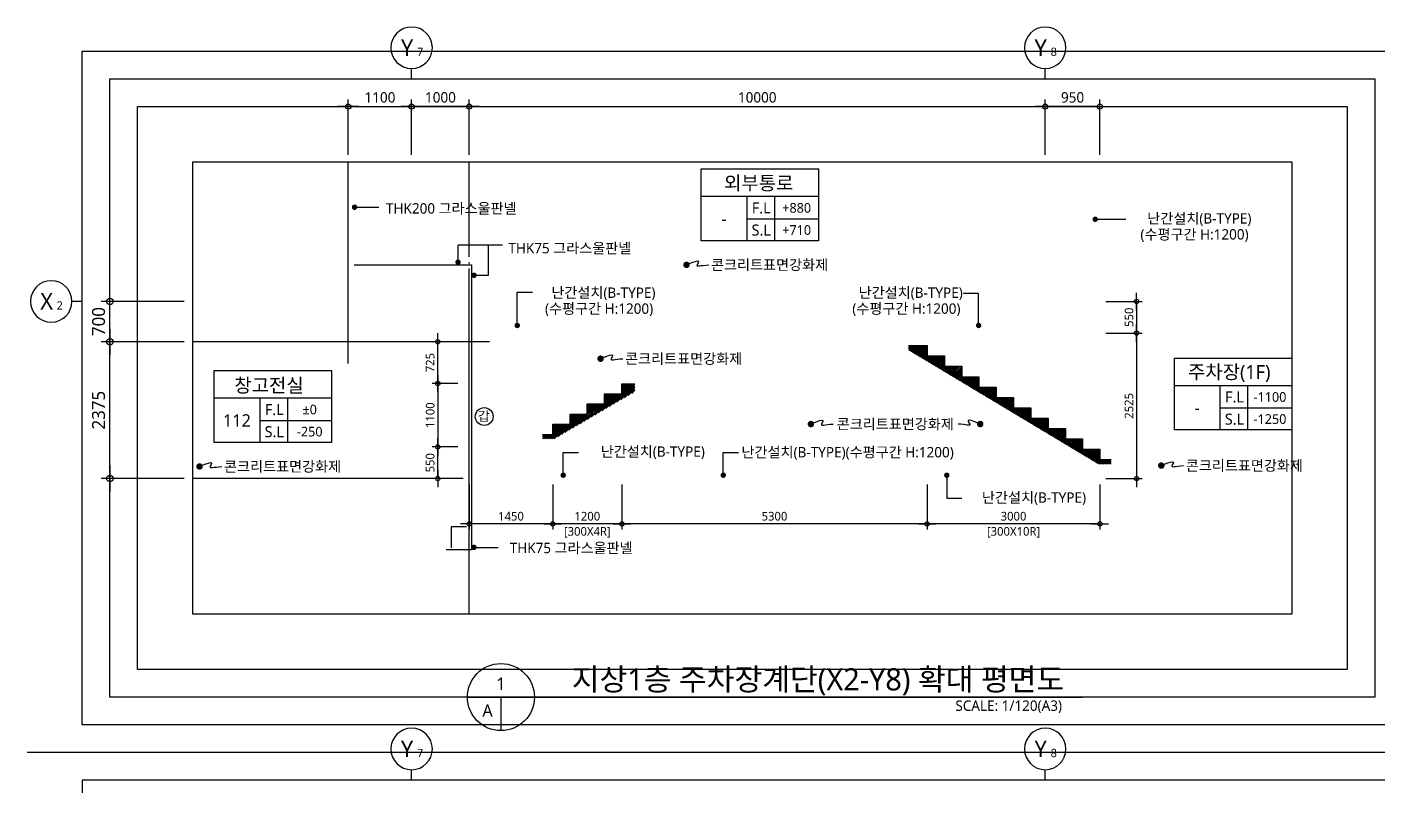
# Model space of a CAD drawing. Header units: millimetres. Extents: x 13515 to 183937, y -33900 to -660.
# Drawn here: x 75090 to 98546, y -13892 to -720 of the extents above; entities that cross this region are included whole.
import ezdxf
from ezdxf.enums import TextEntityAlignment as Align

# ---------------------------------------------------------------- set-up
doc = ezdxf.new("R2010")
doc.units = ezdxf.units.MM
doc.header["$LTSCALE"] = 100
doc.header["$MEASUREMENT"] = 0
doc.header["$PDSIZE"] = -10
doc.linetypes.add('CEN', pattern=[62, 60, -1, 0, -1])
doc.layers.get('0').update_dxf_attribs({"linetype": 'CONTINUOUS'})
doc.layers.get('Defpoints').update_dxf_attribs({"color": 171, "linetype": 'CONTINUOUS'})
for name, color, linetype in [('CEN', 1, 'CEN'), ('CON', 2, 'CONTINUOUS'), ('HAT', 8, 'CONTINUOUS'), ('INS', 251, 'BATTING'), ('LED', 7, 'CONTINUOUS'), ('NDIM', 7, 'CONTINUOUS'), ('SYM', 7, 'CONTINUOUS'), ('SYM(AXIS)', 7, 'CONTINUOUS'), ('TEXT', 3, 'CONTINUOUS'), ('TEXT(AXIS)', 2, 'CONTINUOUS'), ('TEXT(NOTE小)', 1, 'CONTINUOUS'), ('TEXT(노트)', 7, 'CONTINUOUS'), ('TEXT(실명)', 3, 'CONTINUOUS'), ('TEXT-기입', 6, 'CONTINUOUS'), ('TITLE', 7, 'CONTINUOUS')]:
    doc.layers.add(name, color=color, linetype=linetype)
doc.styles.add('CGS', font='cgse', dxfattribs={"bigfont": 'cgs'})
doc.styles.add('나눔바른고딕', font='NanumBarunGothic.ttf')
doc.linetypes.add('BATTING', pattern='A,0.0001,-0.1,[134,ltypeshp.shx,S=0.1,R=0,X=-0.1,Y=0],-0.2,[134,ltypeshp.shx,S=0.1,R=180,X=0.1,Y=0],-0.1', length=0.4001)
doc.dimstyles.new('NDIM 1200', dxfattribs={"dimscale": 75, "dimtxt": 3, "dimasz": 1, "dimexe": 2, "dimexo": 2, "dimgap": 1, "dimtad": 1, "dimdec": 0, "dimdsep": 46, "dimtxsty": 'CGS', "dimblk": 'DOT0', "dimcen": 1, "dimdle": 8, "dimclrd": 256, "dimclre": 256, "dimclrt": 256, "dimadec": 0, "dimazin": 0, "dimtfac": 1, "dimtdec": 0, "dimtix": 1, "dimtmove": 2, "dimatfit": 3, "dimldrblk": 'DOT0', "dimfxl": 1, "dimtolj": 1, "dimtzin": 0, "dimlwd": -1, "dimlwe": -1, "dimarcsym": 0})

# ---------------------------------------------------------------- blocks, each defined once
blk = doc.blocks.new('A$C2F20087E')
at = {"layer": 'SYM(AXIS)'}
blk.add_line((600, 0), (600, 300), dxfattribs=at)
blk.add_circle((600, 900), 600, dxfattribs=at)
blk = doc.blocks.new('DOT0')
blk.add_line((-3, 0), (3, 0))
at = {"color": 6}
blk.add_circle((0, 0), 0.75, dxfattribs=at)
blk = doc.blocks.new('*D360')
at = {"layer": 'Defpoints', "color": 0, "ltscale": 0.4, "transparency": 16777216}
for p in [(92768, -2100), (82768, -3060), (92768, -3060)]:
    blk.add_point(p, dxfattribs=at)
at = {"layer": 'NDIM', "ltscale": 0.4, "transparency": 16777216}
for p, q in [((82768, -2940), (82768, -1980)), ((82828, -2100), (92708, -2100)), ((92768, -2940), (92768, -1980))]:
    blk.add_line(p, q, dxfattribs=at)
at = {"layer": 'NDIM', "ltscale": 0.4, "transparency": 16777216, "xscale": 60, "yscale": 60, "zscale": 60, "rotation": 180}
blk.add_blockref('DOT0', (82768, -2100), dxfattribs=at)
at = {"layer": 'NDIM', "ltscale": 0.4, "transparency": 16777216, "xscale": 60, "yscale": 60, "zscale": 60}
blk.add_blockref('DOT0', (92768, -2100), dxfattribs=at)
at = {"layer": 'NDIM', "ltscale": 0.4, "transparency": 16777216, "insert": (87768, -1942), "char_height": 180, "attachment_point": 5, "style": '나눔바른고딕'}
blk.add_mtext('\\A1;10000', dxfattribs=at)
blk = doc.blocks.new('*D361')
at = {"layer": 'Defpoints', "color": 0, "ltscale": 0.4, "transparency": 16777216}
for p in [(81768, -2100), (80668, -3060), (81768, -3060)]:
    blk.add_point(p, dxfattribs=at)
at = {"layer": 'NDIM', "ltscale": 0.4, "transparency": 16777216}
for p, q in [((80668, -2940), (80668, -1980)), ((80728, -2100), (81708, -2100)), ((81768, -2940), (81768, -1980))]:
    blk.add_line(p, q, dxfattribs=at)
at = {"layer": 'NDIM', "ltscale": 0.4, "transparency": 16777216, "xscale": 60, "yscale": 60, "zscale": 60, "rotation": 180}
blk.add_blockref('DOT0', (80668, -2100), dxfattribs=at)
at = {"layer": 'NDIM', "ltscale": 0.4, "transparency": 16777216, "xscale": 60, "yscale": 60, "zscale": 60}
blk.add_blockref('DOT0', (81768, -2100), dxfattribs=at)
at = {"layer": 'NDIM', "ltscale": 0.4, "transparency": 16777216, "insert": (81218, -1942), "char_height": 180, "attachment_point": 5, "style": '나눔바른고딕'}
blk.add_mtext('\\A1;1100', dxfattribs=at)
blk = doc.blocks.new('*D362')
at = {"layer": 'Defpoints', "color": 0, "ltscale": 0.4, "transparency": 16777216}
for p in [(92768, -2100), (92768, -3060), (93718, -3060)]:
    blk.add_point(p, dxfattribs=at)
at = {"layer": 'NDIM', "ltscale": 0.4, "transparency": 16777216}
for p, q in [((92768, -2940), (92768, -1980)), ((93658, -2100), (92828, -2100)), ((93718, -2940), (93718, -1980))]:
    blk.add_line(p, q, dxfattribs=at)
at = {"layer": 'NDIM', "ltscale": 0.4, "transparency": 16777216, "xscale": 60, "yscale": 60, "zscale": 60, "rotation": 180}
blk.add_blockref('DOT0', (92768, -2100), dxfattribs=at)
at = {"layer": 'NDIM', "ltscale": 0.4, "transparency": 16777216, "xscale": 60, "yscale": 60, "zscale": 60}
blk.add_blockref('DOT0', (93718, -2100), dxfattribs=at)
at = {"layer": 'NDIM', "ltscale": 0.4, "transparency": 16777216, "insert": (93243, -1942), "char_height": 180, "attachment_point": 5, "style": '나눔바른고딕'}
blk.add_mtext('\\A1;950', dxfattribs=at)
blk = doc.blocks.new('*D363')
at = {"layer": 'Defpoints', "color": 0, "ltscale": 0.4, "transparency": 16777216}
for p in [(76530, -6182), (77970, -6182), (77970, -8557)]:
    blk.add_point(p, dxfattribs=at)
at = {"layer": 'NDIM', "ltscale": 0.4, "transparency": 16777216}
for p, q in [((77820, -6182), (76380, -6182)), ((76530, -8482), (76530, -6257)), ((77820, -8557), (76380, -8557))]:
    blk.add_line(p, q, dxfattribs=at)
at = {"layer": 'NDIM', "ltscale": 0.4, "transparency": 16777216, "xscale": 75, "yscale": 75, "zscale": 75}
for p, rotation in [((76530, -6182), 90), ((76530, -8557), 270)]:
    blk.add_blockref('DOT0', p, dxfattribs=dict(at, rotation=rotation))
at = {"layer": 'NDIM', "ltscale": 0.4, "transparency": 16777216, "insert": (76333, -7370), "char_height": 225, "attachment_point": 5, "rotation": 90, "style": '나눔바른고딕'}
blk.add_mtext('\\A1;2375', dxfattribs=at)
blk = doc.blocks.new('*D364')
at = {"layer": 'Defpoints', "color": 0, "ltscale": 0.4, "transparency": 16777216}
for p in [(90718, -8557), (93718, -8557), (90718, -9343)]:
    blk.add_point(p, dxfattribs=at)
at = {"layer": 'NDIM', "ltscale": 0.4, "transparency": 16777216}
for p, q in [((90718, -8657), (90718, -9443)), ((93718, -8657), (93718, -9443)), ((93668, -9343), (90768, -9343))]:
    blk.add_line(p, q, dxfattribs=at)
at = {"layer": 'NDIM', "ltscale": 0.4, "transparency": 16777216, "xscale": 50, "yscale": 50, "zscale": 50, "rotation": 180}
blk.add_blockref('DOT0', (90718, -9343), dxfattribs=at)
at = {"layer": 'NDIM', "ltscale": 0.4, "transparency": 16777216, "xscale": 50, "yscale": 50, "zscale": 50}
blk.add_blockref('DOT0', (93718, -9343), dxfattribs=at)
at = {"layer": 'NDIM', "ltscale": 0.4, "transparency": 16777216, "char_height": 150, "attachment_point": 5, "style": '나눔바른고딕'}
for s, insert in [('\\A1;3000', (92218, -9211)), ('\\A1;[300X10R]', (92218, -9490))]:
    blk.add_mtext(s, dxfattribs=dict(at, insert=insert))
blk = doc.blocks.new('*D365')
at = {"layer": 'Defpoints', "color": 0, "ltscale": 0.4, "transparency": 16777216}
for p in [(85418, -8557), (90718, -8557), (85418, -9343)]:
    blk.add_point(p, dxfattribs=at)
at = {"layer": 'NDIM', "ltscale": 0.4, "transparency": 16777216}
for p, q in [((85418, -8657), (85418, -9443)), ((90718, -8657), (90718, -9443)), ((90668, -9343), (85468, -9343))]:
    blk.add_line(p, q, dxfattribs=at)
at = {"layer": 'NDIM', "ltscale": 0.4, "transparency": 16777216, "xscale": 50, "yscale": 50, "zscale": 50, "rotation": 180}
blk.add_blockref('DOT0', (85418, -9343), dxfattribs=at)
at = {"layer": 'NDIM', "ltscale": 0.4, "transparency": 16777216, "xscale": 50, "yscale": 50, "zscale": 50}
blk.add_blockref('DOT0', (90718, -9343), dxfattribs=at)
at = {"layer": 'NDIM', "ltscale": 0.4, "transparency": 16777216, "insert": (88068, -9211), "char_height": 150, "attachment_point": 5, "style": '나눔바른고딕'}
blk.add_mtext('\\A1;5300', dxfattribs=at)
blk = doc.blocks.new('*D366')
at = {"layer": 'Defpoints', "color": 0, "ltscale": 0.4, "transparency": 16777216}
for p in [(84218, -8557), (85418, -8557), (84218, -9343)]:
    blk.add_point(p, dxfattribs=at)
at = {"layer": 'NDIM', "ltscale": 0.4, "transparency": 16777216}
for p, q in [((84218, -8657), (84218, -9443)), ((85418, -8657), (85418, -9443)), ((85368, -9343), (84268, -9343))]:
    blk.add_line(p, q, dxfattribs=at)
at = {"layer": 'NDIM', "ltscale": 0.4, "transparency": 16777216, "xscale": 50, "yscale": 50, "zscale": 50, "rotation": 180}
blk.add_blockref('DOT0', (84218, -9343), dxfattribs=at)
at = {"layer": 'NDIM', "ltscale": 0.4, "transparency": 16777216, "xscale": 50, "yscale": 50, "zscale": 50}
blk.add_blockref('DOT0', (85418, -9343), dxfattribs=at)
at = {"layer": 'NDIM', "ltscale": 0.4, "transparency": 16777216, "char_height": 150, "attachment_point": 5, "style": '나눔바른고딕'}
for s, insert in [('\\A1;1200', (84818, -9211)), ('\\A1;[300X4R]', (84818, -9490))]:
    blk.add_mtext(s, dxfattribs=dict(at, insert=insert))
blk = doc.blocks.new('*D367')
at = {"layer": 'Defpoints', "color": 0, "ltscale": 0.4, "transparency": 16777216}
for p in [(93718, -5482), (93718, -6032), (94354, -6032)]:
    blk.add_point(p, dxfattribs=at)
at = {"layer": 'NDIM', "ltscale": 0.4, "transparency": 16777216}
for p, q in [((93818, -5482), (94454, -5482)), ((94354, -5532), (94354, -5982)), ((93818, -6032), (94454, -6032))]:
    blk.add_line(p, q, dxfattribs=at)
at = {"layer": 'NDIM', "ltscale": 0.4, "transparency": 16777216, "xscale": 50, "yscale": 50, "zscale": 50}
for p, rotation in [((94354, -5482), 90), ((94354, -6032), 270)]:
    blk.add_blockref('DOT0', p, dxfattribs=dict(at, rotation=rotation))
at = {"layer": 'NDIM', "ltscale": 0.4, "transparency": 16777216, "insert": (94223, -5757), "char_height": 150, "attachment_point": 5, "rotation": 90, "style": '나눔바른고딕'}
blk.add_mtext('\\A1;550', dxfattribs=at)
blk = doc.blocks.new('*D368')
at = {"layer": 'Defpoints', "color": 0, "ltscale": 0.4, "transparency": 16777216}
for p in [(93718, -6032), (93718, -8557), (94354, -8557)]:
    blk.add_point(p, dxfattribs=at)
at = {"layer": 'NDIM', "ltscale": 0.4, "transparency": 16777216}
for p, q in [((93818, -6032), (94454, -6032)), ((94354, -6082), (94354, -8507)), ((93818, -8557), (94454, -8557))]:
    blk.add_line(p, q, dxfattribs=at)
at = {"layer": 'NDIM', "ltscale": 0.4, "transparency": 16777216, "xscale": 50, "yscale": 50, "zscale": 50}
for p, rotation in [((94354, -6032), 90), ((94354, -8557), 270)]:
    blk.add_blockref('DOT0', p, dxfattribs=dict(at, rotation=rotation))
at = {"layer": 'NDIM', "ltscale": 0.4, "transparency": 16777216, "insert": (94223, -7295), "char_height": 150, "attachment_point": 5, "rotation": 90, "style": '나눔바른고딕'}
blk.add_mtext('\\A1;2525', dxfattribs=at)
blk = doc.blocks.new('A$C51E23882')
at = {"layer": 'TITLE'}
blk.add_lwpolyline([(8500, 0), (0, 0), (0, 5200), (8500, 5200)], close=True, dxfattribs=at)
for points in [[(8500, 3200), (0, 3200)], [(3300, 3200), (3300, 0)], [(5300, 3200), (5300, 0)], [(3300, 1600), (8500, 1600)]]:
    blk.add_lwpolyline(points, dxfattribs=at)
at = {"layer": 'TITLE', "style": '나눔바른고딕'}
for s, p in [('F.L', (4352, 2378)), ('S.L', (4352, 778))]:
    blk.add_text(s, height=800, dxfattribs=at).set_placement(p, align=Align.MIDDLE)
blk = doc.blocks.new('갑종방화문표기')
at = {"layer": 'TEXT(NOTE小)'}
blk.add_circle((0, 0), 150, dxfattribs=at)
at = {"layer": 'TEXT(NOTE小)', "style": '나눔바른고딕'}
blk.add_text('갑', height=160, dxfattribs=at).set_placement((-6, 7), align=Align.MIDDLE_CENTER)
blk = doc.blocks.new('*D354')
at = {"layer": 'Defpoints', "color": 0, "ltscale": 0.4, "transparency": 16777216}
for p in [(82222, -6182), (82672, -6182), (82672, -6907)]:
    blk.add_point(p, dxfattribs=at)
at = {"layer": 'NDIM', "ltscale": 0.4, "transparency": 16777216}
for p, q in [((82572, -6182), (82122, -6182)), ((82222, -6857), (82222, -6232)), ((82572, -6907), (82122, -6907))]:
    blk.add_line(p, q, dxfattribs=at)
at = {"layer": 'NDIM', "ltscale": 0.4, "transparency": 16777216, "xscale": 50, "yscale": 50, "zscale": 50}
for p, rotation in [((82222, -6182), 90), ((82222, -6907), 270)]:
    blk.add_blockref('DOT0', p, dxfattribs=dict(at, rotation=rotation))
at = {"layer": 'NDIM', "ltscale": 0.4, "transparency": 16777216, "insert": (82090, -6545), "char_height": 150, "attachment_point": 5, "rotation": 90, "style": '나눔바른고딕'}
blk.add_mtext('\\A1;725', dxfattribs=at)
blk = doc.blocks.new('*D355')
at = {"layer": 'Defpoints', "color": 0, "ltscale": 0.4, "transparency": 16777216}
for p in [(82672, -6907), (82222, -8007), (82672, -8007)]:
    blk.add_point(p, dxfattribs=at)
at = {"layer": 'NDIM', "ltscale": 0.4, "transparency": 16777216}
for p, q in [((82572, -6907), (82122, -6907)), ((82222, -6957), (82222, -7957)), ((82572, -8007), (82122, -8007))]:
    blk.add_line(p, q, dxfattribs=at)
at = {"layer": 'NDIM', "ltscale": 0.4, "transparency": 16777216, "xscale": 50, "yscale": 50, "zscale": 50}
for p, rotation in [((82222, -6907), 90), ((82222, -8007), 270)]:
    blk.add_blockref('DOT0', p, dxfattribs=dict(at, rotation=rotation))
at = {"layer": 'NDIM', "ltscale": 0.4, "transparency": 16777216, "insert": (82090, -7457), "char_height": 150, "attachment_point": 5, "rotation": 90, "style": '나눔바른고딕'}
blk.add_mtext('\\A1;1100', dxfattribs=at)
blk = doc.blocks.new('*D356')
at = {"layer": 'Defpoints', "color": 0, "ltscale": 0.4, "transparency": 16777216}
for p in [(82222, -8007), (82672, -8007), (82672, -8557)]:
    blk.add_point(p, dxfattribs=at)
at = {"layer": 'NDIM', "ltscale": 0.4, "transparency": 16777216}
for p, q in [((82572, -8007), (82122, -8007)), ((82222, -8507), (82222, -8057)), ((82572, -8557), (82122, -8557))]:
    blk.add_line(p, q, dxfattribs=at)
at = {"layer": 'NDIM', "ltscale": 0.4, "transparency": 16777216, "xscale": 50, "yscale": 50, "zscale": 50}
for p, rotation in [((82222, -8007), 90), ((82222, -8557), 270)]:
    blk.add_blockref('DOT0', p, dxfattribs=dict(at, rotation=rotation))
at = {"layer": 'NDIM', "ltscale": 0.4, "transparency": 16777216, "insert": (82090, -8282), "char_height": 150, "attachment_point": 5, "rotation": 90, "style": '나눔바른고딕'}
blk.add_mtext('\\A1;550', dxfattribs=at)
blk = doc.blocks.new('*D357')
at = {"layer": 'Defpoints', "color": 0, "ltscale": 0.4, "transparency": 16777216}
for p in [(81768, -2100), (81768, -3060), (82768, -3060)]:
    blk.add_point(p, dxfattribs=at)
at = {"layer": 'NDIM', "ltscale": 0.4, "transparency": 16777216}
for p, q in [((81768, -2940), (81768, -1980)), ((82708, -2100), (81828, -2100)), ((82768, -2940), (82768, -1980))]:
    blk.add_line(p, q, dxfattribs=at)
at = {"layer": 'NDIM', "ltscale": 0.4, "transparency": 16777216, "xscale": 60, "yscale": 60, "zscale": 60, "rotation": 180}
blk.add_blockref('DOT0', (81768, -2100), dxfattribs=at)
at = {"layer": 'NDIM', "ltscale": 0.4, "transparency": 16777216, "xscale": 60, "yscale": 60, "zscale": 60}
blk.add_blockref('DOT0', (82768, -2100), dxfattribs=at)
at = {"layer": 'NDIM', "ltscale": 0.4, "transparency": 16777216, "insert": (82268, -1942), "char_height": 180, "attachment_point": 5, "style": '나눔바른고딕'}
blk.add_mtext('\\A1;1000', dxfattribs=at)
blk = doc.blocks.new('*D358')
at = {"layer": 'Defpoints', "color": 0, "ltscale": 0.4, "transparency": 16777216}
for p in [(82768, -8557), (84218, -8557), (82768, -9343)]:
    blk.add_point(p, dxfattribs=at)
at = {"layer": 'NDIM', "ltscale": 0.4, "transparency": 16777216}
for p, q in [((82768, -8657), (82768, -9443)), ((84218, -8657), (84218, -9443)), ((84168, -9343), (82818, -9343))]:
    blk.add_line(p, q, dxfattribs=at)
at = {"layer": 'NDIM', "ltscale": 0.4, "transparency": 16777216, "xscale": 50, "yscale": 50, "zscale": 50, "rotation": 180}
blk.add_blockref('DOT0', (82768, -9343), dxfattribs=at)
at = {"layer": 'NDIM', "ltscale": 0.4, "transparency": 16777216, "xscale": 50, "yscale": 50, "zscale": 50}
blk.add_blockref('DOT0', (84218, -9343), dxfattribs=at)
at = {"layer": 'NDIM', "ltscale": 0.4, "transparency": 16777216, "insert": (83493, -9211), "char_height": 150, "attachment_point": 5, "style": '나눔바른고딕'}
blk.add_mtext('\\A1;1450', dxfattribs=at)
blk = doc.blocks.new('*D359')
at = {"layer": 'Defpoints', "color": 0, "ltscale": 0.4, "transparency": 16777216}
for p in [(76530, -5482), (77970, -5482), (77970, -6182)]:
    blk.add_point(p, dxfattribs=at)
at = {"layer": 'NDIM', "ltscale": 0.4, "transparency": 16777216}
for p, q in [((77820, -5482), (76380, -5482)), ((76530, -6107), (76530, -5557)), ((77820, -6182), (76380, -6182))]:
    blk.add_line(p, q, dxfattribs=at)
at = {"layer": 'NDIM', "ltscale": 0.4, "transparency": 16777216, "xscale": 75, "yscale": 75, "zscale": 75}
for p, rotation in [((76530, -5482), 90), ((76530, -6182), 270)]:
    blk.add_blockref('DOT0', p, dxfattribs=dict(at, rotation=rotation))
at = {"layer": 'NDIM', "ltscale": 0.4, "transparency": 16777216, "insert": (76333, -5832), "char_height": 225, "attachment_point": 5, "rotation": 90, "style": '나눔바른고딕'}
blk.add_mtext('\\A1;700', dxfattribs=at)

msp = doc.modelspace()

# ---------------------------------------------------------------- hatches: boundary and pattern name
at = {"layer": 'HAT', "ltscale": 10000}
h = msp.add_hatch(dxfattribs=at)
h.set_pattern_fill('ANSI31', color=256, scale=150)
h.set_pattern_definition([(45, (-358703.058, 79851.692), (-13.25825215, 13.25825215), [])])
h.paths.add_polyline_path([(90717.9, -6248.3), (90717.9, -6428.3), (91017.9, -6428.3), (91017.9, -6608.3), (91317.9, -6608.3), (91317.9, -6788.3), (91617.9, -6788.3), (91617.9, -6968.3), (91917.9, -6968.3), (91917.9, -7148.3), (92217.9, -7148.3), (92217.9, -7328.3), (92517.9, -7328.3), (92517.9, -7508.3), (92817.9, -7508.3), (92817.9, -7688.3), (93117.9, -7688.3), (93117.9, -7868.3), (93417.9, -7868.3), (93417.9, -8048.3), (93717.9, -8048.3), (93717.9, -8228.3), (93914.7, -8228.3), (93914.7, -8308.3), (93695.8, -8308.3), (90395.8, -6328.3), (90395.8, -6248.3)])
h = msp.add_hatch(dxfattribs=at)
h.set_pattern_fill('ANSI31', color=256, scale=150)
h.set_pattern_definition([(45, (-357598.496, 79851.692), (-13.25825215, 13.25825215), [])])
h.paths.add_polyline_path([(85643.7, -6910), (85643.7, -7046.3), (84239.7, -7870), (84039.5, -7870), (84039.5, -7790), (84217.9, -7790), (84217.9, -7614), (84517.9, -7614), (84517.9, -7438), (84817.9, -7438), (84817.9, -7262), (85117.9, -7262), (85117.9, -7086), (85417.9, -7086), (85417.9, -6910)])

# ---------------------------------------------------------------- linework, layer by layer
at = {"ltscale": 10000}
msp.add_line((83099.7, -5028.7), (83099.7, -4508.4), dxfattribs=at)
at = {"layer": 'CEN'}
for p, q in [((80667.9, -6557.1), (80667.9, -3060)), ((82767.9, -10910), (82767.9, -3060)), ((83120, -6182.1), (77970, -6182.1)), ((82663.7, -8557.1), (77970, -8557.1))]:
    msp.add_line(p, q, dxfattribs=at)
at = {"layer": 'CON', "ltscale": 1000}
for points in [[(90395.8, -6248.3), (90717.9, -6248.3), (90717.9, -6428.3), (91017.9, -6428.3), (91017.9, -6608.3), (91317.9, -6608.3), (91317.9, -6788.3), (91617.9, -6788.3), (91617.9, -6968.3), (91917.9, -6968.3), (91917.9, -7148.3), (92217.9, -7148.3), (92217.9, -7328.3), (92517.9, -7328.3), (92517.9, -7508.3), (92817.9, -7508.3), (92817.9, -7688.3), (93117.9, -7688.3), (93117.9, -7868.3), (93417.9, -7868.3), (93417.9, -8048.3), (93717.9, -8048.3), (93717.9, -8228.3), (93914.7, -8228.3)], [(84039.5, -7790), (84217.9, -7790), (84217.9, -7614), (84517.9, -7614), (84517.9, -7438), (84817.9, -7438), (84817.9, -7262), (85117.9, -7262), (85117.9, -7086), (85417.9, -7086), (85417.9, -6910), (85643.7, -6910)]]:
    msp.add_lwpolyline(points, dxfattribs=at)
at = {"layer": 'Defpoints', "ltscale": 10000}
msp.add_line((117690, -13310), (75090, -13310), dxfattribs=at)
for points in [[(76050, -1140), (98970, -1140), (98970, -12830), (76050, -12830)], [(76530, -1620), (98490, -1620), (98490, -12350), (76530, -12350)], [(77010, -2100), (98010, -2100), (98010, -11870), (77010, -11870)], [(77970, -3060), (97050, -3060), (97050, -10910), (77970, -10910)], [(98970, -13790), (76050, -13790), (76050, -33420), (98970, -33420)]]:
    msp.add_lwpolyline(points, close=True, dxfattribs=at)
at = {"layer": 'INS', "ltscale": 2.5}
msp.add_lwpolyline([(82767.9, -6182.1), (80667.9, -6182.1), (80667.9, -3060)], dxfattribs=at)
at = {"layer": 'INS', "ltscale": 0.9}
for points in [[(80767.9, -4844.6), (82805.4, -4844.6), (82805.4, -9794.6), (82367.9, -9794.6)], [(82717.9, -9394.6), (82455.4, -9394.6), (82455.4, -9757.1)]]:
    msp.add_lwpolyline(points, dxfattribs=at)
at = {"layer": 'LED'}
msp.add_line((83347, -4508.4), (82573.5, -4508.4), dxfattribs=at)
for points, const_width in [([(80777.1, -3870.5, -1), (80777.1, -3823.6, -1)], 46.9), ([(93636, -4079.9, -1), (93636, -4033.1, -1)], 46.9), ([(82597, -4801.4, -1), (82550.1, -4801.4, -1)], 46.9), ([(86539.6, -4818.9, -1), (86539.6, -4875.1, -1)], 56.2), ([(82852.1, -5052.1, -1), (82852.1, -5005.2, -1)], 46.9), ([(83601.3, -5923.4, -1), (83601.3, -5876.5, -1)], 46.9), ([(91612.3, -5923.4, 1), (91612.3, -5876.5, 1)], 46.9), ([(85048, -6448.2, -1), (85048, -6504.4, -1)], 56.2), ([(88700.4, -7582.5, -1), (88700.4, -7638.7, -1)], 56.2), ([(91640.4, -7582.5, 1), (91640.4, -7638.7, 1)], 56.2), ([(78084.8, -8318.9, -1), (78084.8, -8375.2, -1)], 56.2), ([(94783.5, -8303.1, -1), (94783.5, -8359.4, -1)], 56.2), ([(84399.1, -8522, -1), (84399.1, -8475.2, -1)], 46.9), ([(87178.6, -8522, -1), (87178.6, -8475.2, -1)], 46.9), ([(91059.3, -8475.2, 1), (91059.3, -8522, 1)], 46.9), ([(82850.2, -9775, -1), (82850.2, -9728.1, -1)], 46.9)]:
    msp.add_lwpolyline(points, format="xyb", close=True, dxfattribs=dict(at, const_width=const_width))
for points in [[(80777.1, -3847), (80777.1, -3847), (81198.5, -3847)], [(93636, -4056.5), (93636, -4056.5), (94168.4, -4056.5)], [(82573.5, -4801.4), (82573.5, -4801.4), (82573.5, -4508.4)], [(86539.6, -4847), (86633.4, -4807.9), (86695.5, -4786.8), (86731.7, -4780.3), (86747.6, -4785.1), (86749, -4797.6), (86741.4, -4814.6), (86730.7, -4832.6), (86722.4, -4848.3), (86721.2, -4858.9), (86728, -4864.6), (86742.6, -4866.4), (86764.7, -4865.1), (86794.3, -4861.6), (86831.1, -4856.8), (86874.9, -4851.7), (86925.5, -4847)], [(82852.1, -5028.7), (82852.1, -5028.7), (83099.7, -5028.7)], [(83601.3, -5899.9), (83601.3, -5319.5), (83864.9, -5319.5)], [(91612.3, -5899.9), (91612.3, -5345.1), (91348.6, -5345.1)], [(85048, -6476.3), (85141.8, -6437.2), (85203.9, -6416.1), (85240.1, -6409.7), (85256, -6414.4), (85257.4, -6427), (85249.8, -6443.9), (85239.1, -6461.9), (85230.8, -6477.6), (85229.6, -6488.2), (85236.4, -6493.9), (85251, -6495.7), (85273.2, -6494.4), (85302.7, -6490.9), (85339.5, -6486.1), (85383.3, -6481), (85433.9, -6476.3)], [(88700.4, -7610.6), (88794.1, -7571.5), (88856.2, -7550.4), (88892.4, -7544), (88908.4, -7548.7), (88909.7, -7561.2), (88902.2, -7578.2), (88891.4, -7596.2), (88883.1, -7611.9), (88882, -7622.5), (88888.8, -7628.2), (88903.3, -7630), (88925.5, -7628.7), (88955, -7625.2), (88991.8, -7620.4), (89035.6, -7615.3), (89086.2, -7610.6)], [(91640.4, -7610.6), (91546.7, -7571.5), (91484.5, -7550.4), (91448.3, -7544), (91432.4, -7548.7), (91431, -7561.2), (91438.6, -7578.2), (91449.3, -7596.2), (91457.6, -7611.9), (91458.8, -7622.5), (91452, -7628.2), (91437.4, -7630), (91415.3, -7628.7), (91385.7, -7625.2), (91349, -7620.4), (91305.2, -7615.3), (91254.5, -7610.6)], [(84399.1, -8498.6), (84399.1, -8102.8), (84662.7, -8102.8)], [(87178.6, -8498.6), (87178.6, -8102.8), (87442.2, -8102.8)], [(78084.8, -8347.1), (78178.6, -8308), (78240.7, -8286.9), (78276.9, -8280.4), (78292.8, -8285.2), (78294.2, -8297.7), (78286.6, -8314.7), (78275.9, -8332.7), (78267.6, -8348.3), (78266.4, -8359), (78273.2, -8364.7), (78287.8, -8366.5), (78310, -8365.2), (78339.5, -8361.7), (78376.3, -8356.9), (78420.1, -8351.7), (78470.7, -8347.1)], [(94783.5, -8331.2), (94877.2, -8292.2), (94939.3, -8271.1), (94975.5, -8264.6), (94991.5, -8269.3), (94992.8, -8281.9), (94985.3, -8298.9), (94974.5, -8316.9), (94966.2, -8332.5), (94965.1, -8343.1), (94971.9, -8348.9), (94986.4, -8350.6), (95008.6, -8349.3), (95038.1, -8345.9), (95074.9, -8341.1), (95118.7, -8335.9), (95169.3, -8331.2)], [(91059.3, -8498.6), (91059.3, -8894.4), (91322.9, -8894.4)], [(82850.2, -9751.5), (82850.2, -9751.5), (83271.5, -9751.5)]]:
    msp.add_lwpolyline(points, dxfattribs=at)
at = {"layer": 'SYM'}
for p, q in [((82736.5, -12350), (93410, -12350)), ((83318.3, -12350), (83318.3, -12931.8))]:
    msp.add_line(p, q, dxfattribs=at)
msp.add_circle((83318.3, -12350), 581.8, dxfattribs=at)

# ---------------------------------------------------------------- block references
for name, p, xscale, yscale, zscale in [('A$C2F20087E', (82127.9, -1620), -0.6000000000000001, 0.6000000000000001, 0.6000000000000001), ('A$C2F20087E', (93127.9, -1620), -0.6000000000000001, 0.6000000000000001, 0.6000000000000001), ('A$C51E23882', (86793.2, -4431), 0.24, 0.24, 0.24), ('A$C51E23882', (95010, -7712.9), 0.24, 0.24, 0.24), ('A$C51E23882', (78338.4, -7931.1), 0.24, 0.24, 0.24), ('갑종방화문표기', (83028, -7480.8), 1.030731055544951, 1.030731055544951, 1.030731055544951), ('A$C2F20087E', (82127.9, -13790), -0.6000000000000001, 0.6000000000000001, 0.6000000000000001), ('A$C2F20087E', (93127.9, -13790), -0.6000000000000001, 0.6000000000000001, 0.6000000000000001)]:
    msp.add_blockref(name, p, dxfattribs=dict(xscale=xscale, yscale=yscale, zscale=zscale))
at = {"xscale": -0.6000000000000001, "yscale": 0.6000000000000001, "zscale": 0.6000000000000001, "rotation": 90}
msp.add_blockref('A$C2F20087E', (76050, -5122.1), dxfattribs=at)

# ---------------------------------------------------------------- texts
at = {"layer": 'TEXT', "style": '나눔바른고딕'}
msp.add_text('지상1층 주차장계단(X2-Y8) 확대 평면도', height=384, dxfattribs=at).set_placement((93097.8, -12041.6), align=Align.MIDDLE_RIGHT)
for s, p in [('1', (83318.3, -12117.3)), ('A', (83085.6, -12582.7))]:
    msp.add_text(s, height=216, dxfattribs=at).set_placement(p, align=Align.MIDDLE)
msp.add_text('SCALE: 1/120(A3)', height=180, dxfattribs=at).set_placement((93060.2, -12408.2), align=Align.TOP_RIGHT)
at = {"layer": 'TEXT(AXIS)', "style": '나눔바른고딕'}
for s, height, p in [('Y', 288, (81689, -1077.6)), ('Y', 288, (92689, -1077.6)), ('7', 144, (81916.5, -1149.6)), ('8', 144, (92916.5, -1149.6)), ('X', 288, (75431, -5479.8)), ('2', 144, (75658.6, -5551.7)), ('Y', 288, (81689, -13247.6)), ('Y', 288, (92689, -13247.6)), ('7', 144, (81916.5, -13319.6)), ('8', 144, (92916.5, -13319.6))]:
    msp.add_text(s, height=height, dxfattribs=at).set_placement(p, align=Align.MIDDLE)
at = {"layer": 'TEXT(노트)', "style": '나눔바른고딕'}
for s, p in [('THK200 그라스울판넬', (83590.6, -3867.7)), ('난간설치(B-TYPE)', (96348.1, -4041.6)), ('(수평구간 H:1200)', (96299.6, -4318.7)), ('THK75 그라스울판넬', (85580.9, -4558.3)), ('난간설치(B-TYPE)', (86001.1, -5330.2)), ('난간설치(B-TYPE)', (91336.5, -5330.2)), ('(수평구간 H:1200)', (85961.7, -5607.3)), ('(수평구간 H:1200)', (91297.1, -5607.3)), ('난간설치(B-TYPE)', (86858.7, -8089.2)), ('난간설치(B-TYPE)', (93477.4, -8885.3)), ('THK75 그라스울판넬', (85604.4, -9761.3))]:
    msp.add_text(s, height=180, dxfattribs=at).set_placement(p, align=Align.MIDDLE_RIGHT)
for s, p in [('콘크리트표면강화제', (86965.8, -4847)), ('콘크리트표면강화제', (85474.2, -6476.3)), ('콘크리트표면강화제', (89148.6, -7610.6)), ('난간설치(B-TYPE)(수평구간 H:1200)', (87495.1, -8099)), ('콘크리트표면강화제', (78511, -8347.1)), ('콘크리트표면강화제', (95209.6, -8331.2))]:
    msp.add_text(s, height=180, dxfattribs=at).set_placement(p, align=Align.MIDDLE_LEFT)
at = {"layer": 'TEXT(실명)', "style": '나눔바른고딕'}
for s, p in [('외부통로', (87793.8, -3426)), ('주차장(1F)', (95963, -6717.4)), ('창고전실', (79291.4, -6935.6))]:
    msp.add_text(s, height=240, dxfattribs=at).set_placement(p, align=Align.MIDDLE)
at = {"layer": 'TEXT-기입', "style": '나눔바른고딕'}
for s, height, p in [('+880', 168, (88452.9, -3858.6)), ('-', 216, (87189.2, -4047)), ('+710', 168, (88452.9, -4242.6)), ('-1100', 168, (96669.7, -7140.5)), ('112', 216, (78734.4, -7547.1)), ('±0', 168, (79998.1, -7358.7)), ('-', 216, (95406, -7328.9)), ('-1250', 168, (96669.9, -7523.8)), ('-250', 168, (79998.3, -7742))]:
    msp.add_text(s, height=height, dxfattribs=at).set_placement(p, align=Align.MIDDLE)

# ---------------------------------------------------------------- dimensions: what is measured, and where the dimension line sits
at = {"layer": 'NDIM', "ltscale": 0.4}
for base, p1, p2, picture, middle in [((81767.9, -2100), (80667.9, -3060), (81767.9, -3060), '*D361', (81217.9, -1942.3)), ((92767.9, -2100), (82767.9, -3060), (92767.9, -3060), '*D360', (87767.9, -1942.3))]:
    dim = msp.add_linear_dim(base=base, p1=p1, p2=p2, dimstyle='NDIM 1200', override={"dimscale": 60, "dimtxsty": '나눔바른고딕'}, dxfattribs=at)
    dim.commit()
    dim.dimension.update_dxf_attribs({"geometry": picture, "text_midpoint": middle})
for base, p1, p2, angle, override, picture, middle in [((81767.9, -2100), (82767.9, -3060), (81767.9, -3060), 180, {"dimscale": 60, "dimtxsty": '나눔바른고딕'}, '*D357', (82267.9, -1942.3)), ((92767.9, -2100), (93717.9, -3060), (92767.9, -3060), 180, {"dimscale": 60, "dimtxsty": '나눔바른고딕'}, '*D362', (93242.9, -1942.1)), ((76530, -5482.1), (77970, -6182.1), (77970, -5482.1), 90, {"dimtxsty": '나눔바른고딕'}, '*D359', (76332.8, -5832.1)), ((94354.2, -6032.1), (93717.9, -5482.1), (93717.9, -6032.1), 270, {"dimscale": 50, "dimtxsty": '나눔바른고딕'}, '*D367', (94222.7, -5757.1)), ((76530, -6182.1), (77970, -8557.1), (77970, -6182.1), 90, {"dimtxsty": '나눔바른고딕'}, '*D363', (76333.1, -7369.6)), ((82221.6, -6182.1), (82672.2, -6907.1), (82672.2, -6182.1), 90, {"dimscale": 50, "dimtxsty": '나눔바른고딕'}, '*D354', (82090.5, -6544.6)), ((94354.2, -8557.1), (93717.9, -6032.1), (93717.9, -8557.1), 270, {"dimscale": 50, "dimtxsty": '나눔바른고딕'}, '*D368', (94223, -7294.6)), ((82221.6, -8007.1), (82672.2, -6907.1), (82672.2, -8007.1), 270, {"dimscale": 50, "dimtxsty": '나눔바른고딕'}, '*D355', (82090.2, -7457.1)), ((82221.6, -8007.1), (82672.2, -8557.1), (82672.2, -8007.1), 90, {"dimscale": 50, "dimtxsty": '나눔바른고딕'}, '*D356', (82090.2, -8282.1)), ((82767.9, -9342.8), (84217.9, -8557.1), (82767.9, -8557.1), 180, {"dimscale": 50, "dimtxsty": '나눔바른고딕'}, '*D358', (83492.9, -9211.4)), ((85417.9, -9342.8), (90717.9, -8557.1), (85417.9, -8557.1), 180, {"dimscale": 50, "dimtxsty": '나눔바른고딕'}, '*D365', (88067.9, -9211.3))]:
    dim = msp.add_linear_dim(base=base, p1=p1, p2=p2, angle=angle, dimstyle='NDIM 1200', override=override, dxfattribs=at)
    dim.commit()
    dim.dimension.update_dxf_attribs({"geometry": picture, "text_midpoint": middle})
for base, p1, p2, text, picture, middle in [((84217.9, -9342.8), (85417.9, -8557.1), (84217.9, -8557.1), '<>\\X[300X4R]', '*D366', (84817.9, -9342.8)), ((90717.9, -9342.8), (93717.9, -8557.1), (90717.9, -8557.1), '<>\\X[300X10R]', '*D364', (92217.9, -9342.8))]:
    dim = msp.add_linear_dim(base=base, p1=p1, p2=p2, angle=180, text=text, dimstyle='NDIM 1200', override={"dimscale": 50, "dimtxsty": '나눔바른고딕'}, dxfattribs=at)
    dim.commit()
    dim.dimension.update_dxf_attribs({"geometry": picture, "text_midpoint": middle})

doc.saveas('drawing.dxf')
